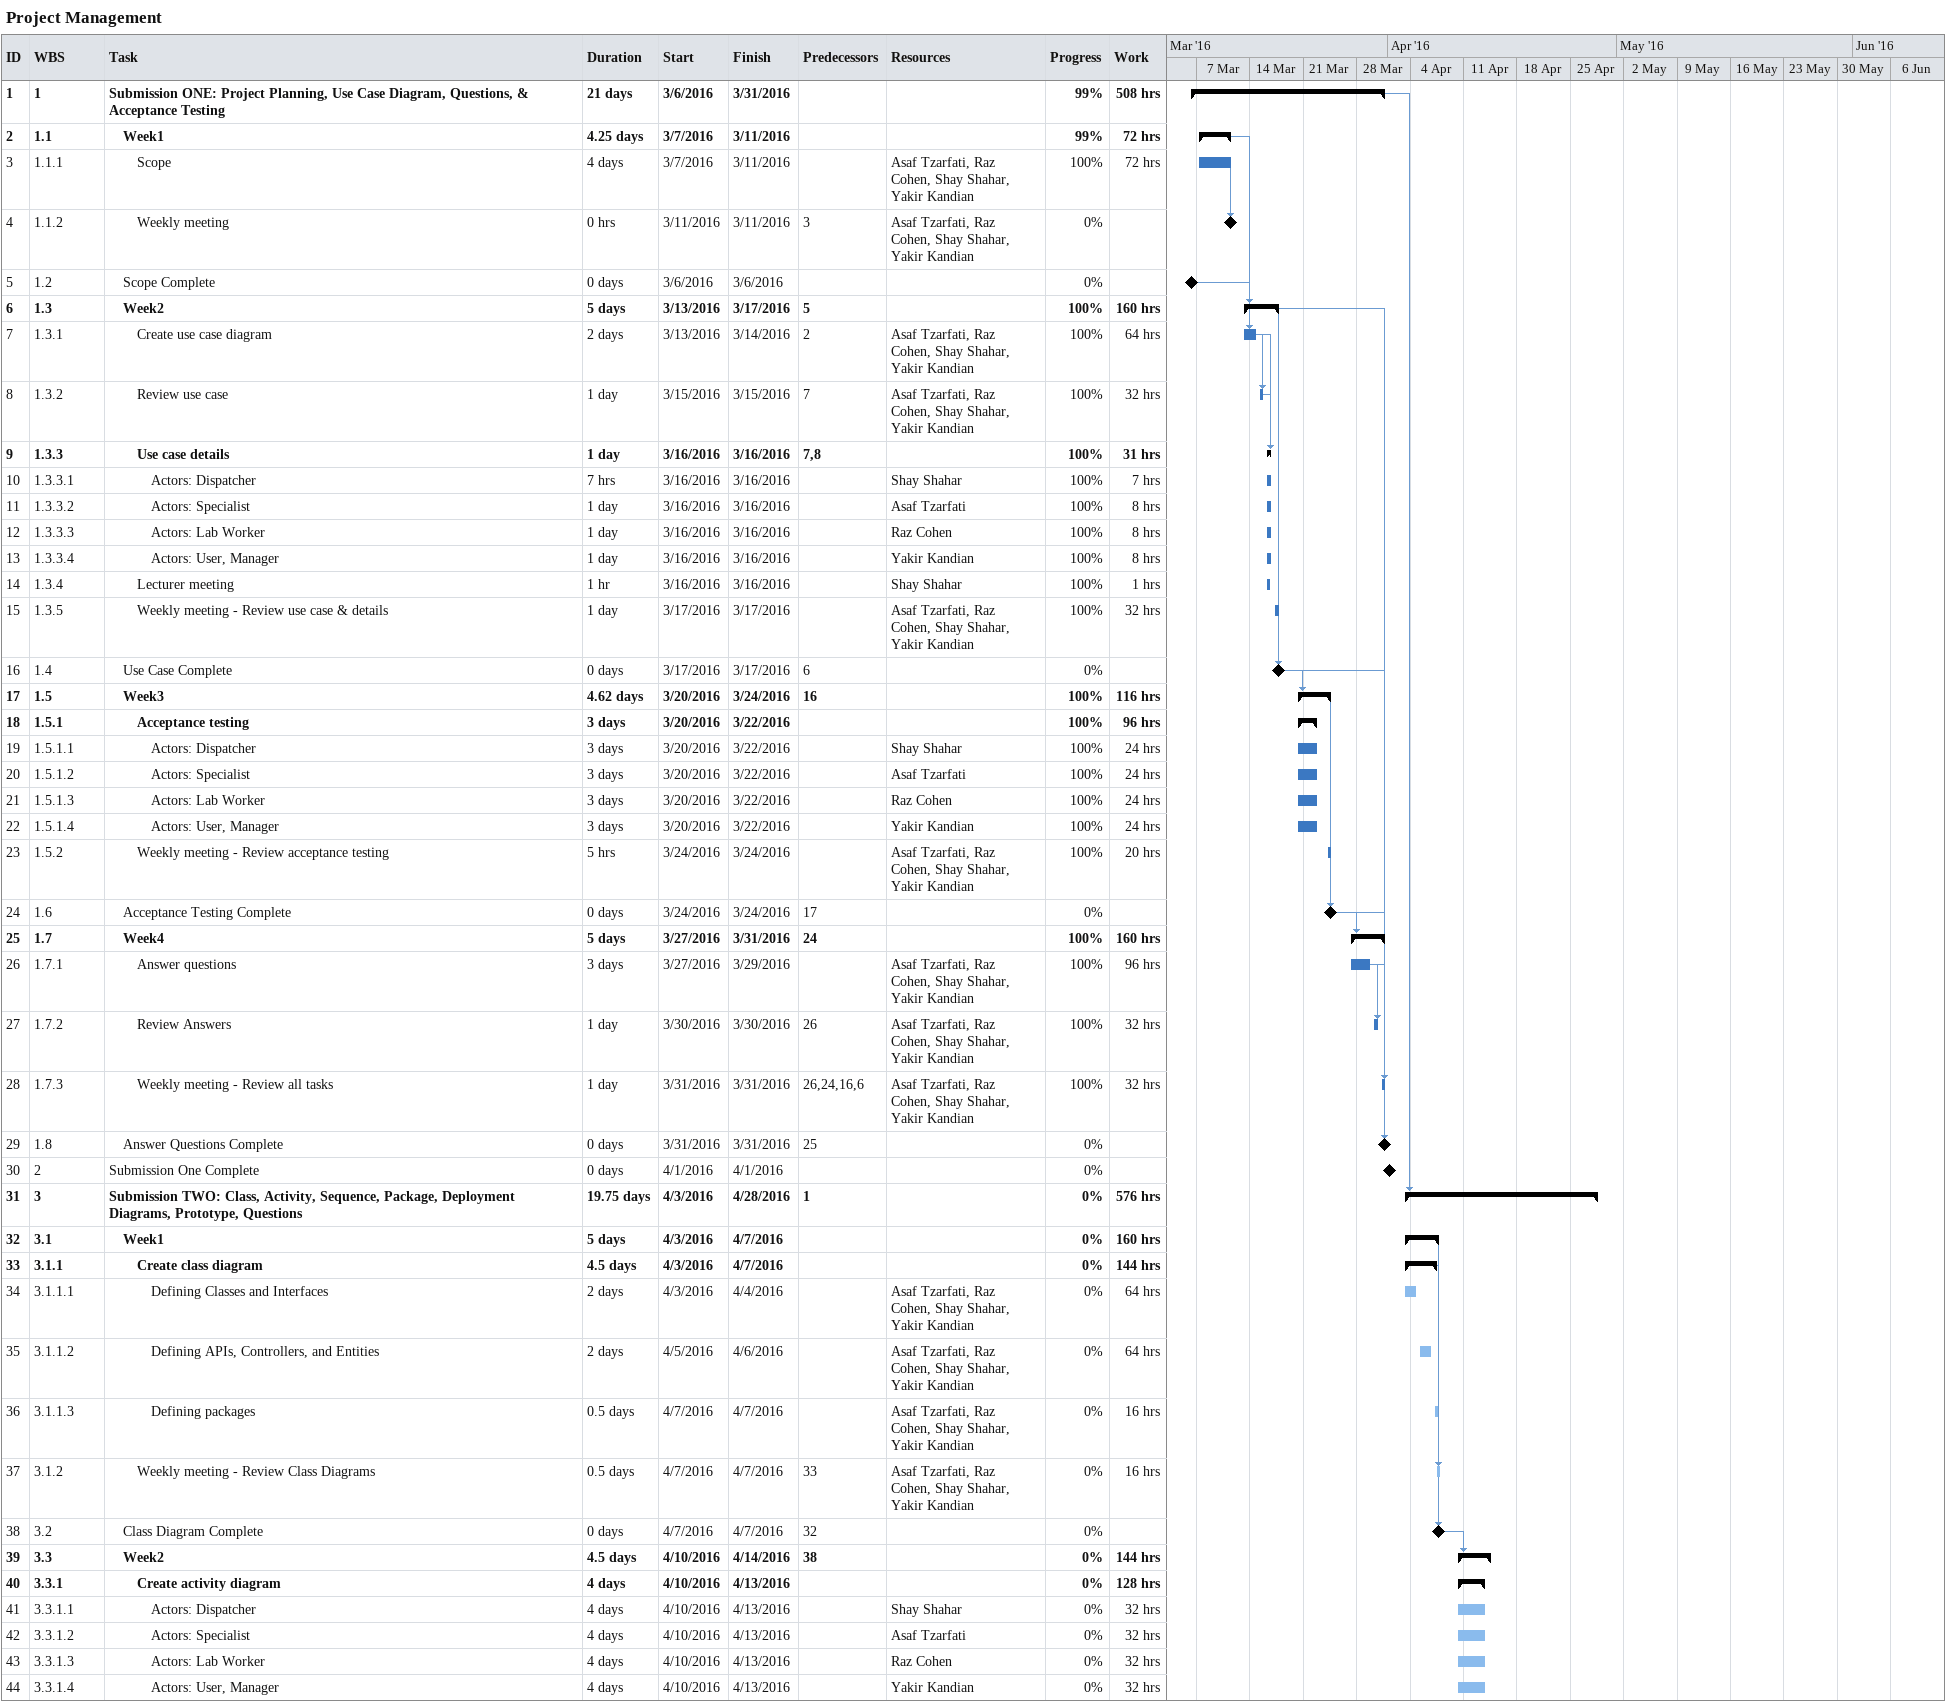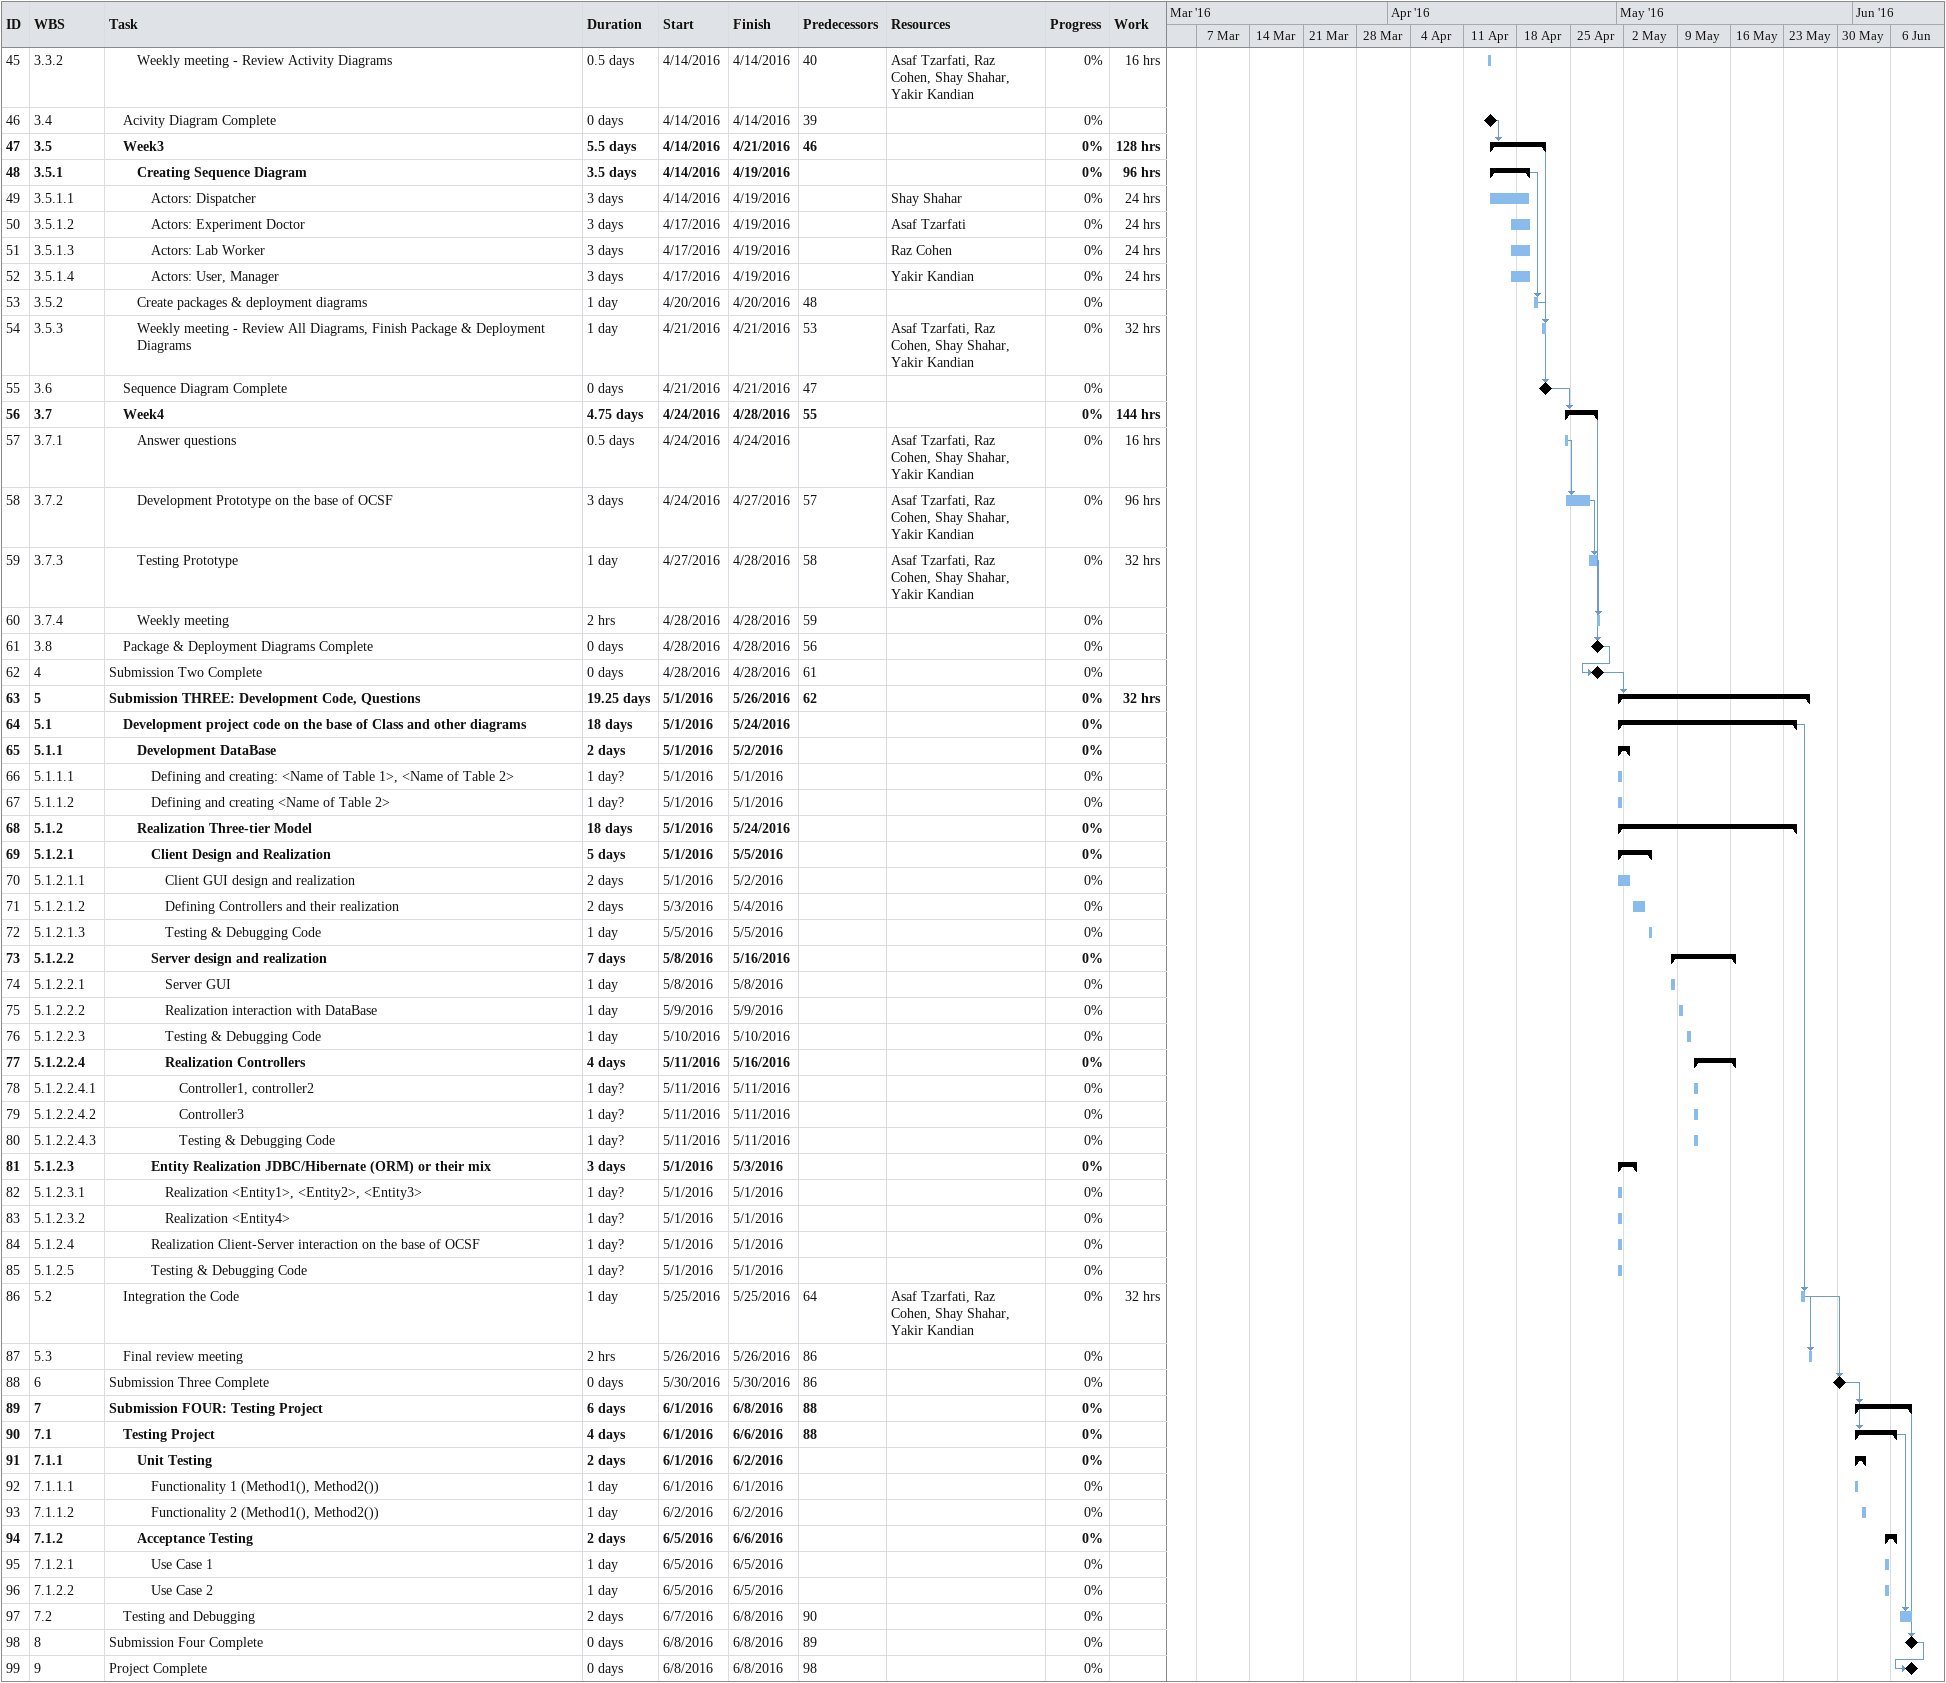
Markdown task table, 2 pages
Project Management

| ID | WBS | Task | Duration | Start | Finish | Predecessors | Resources | % complete | Work (h) |
|---|---|---|---|---|---|---|---|---|---|
| 1 | 1 | **Submission ONE: Project Planning, Use Case Diagram, Questions, & Acceptance Testing** | 21d | 2016-03-06 | 2016-03-31 |  |  | 99 | 508 |
| 2 | 1.1 | **Week1** | 4.25d | 2016-03-07 | 2016-03-11 |  |  | 99 | 72 |
| 3 | 1.1.1 | Scope | 4d | 2016-03-07 | 2016-03-11 |  | Asaf Tzarfati, Raz Cohen, Shay Shahar, Yakir Kandian | 100 | 72 |
| 4 | 1.1.2 | Weekly meeting | 0h | 2016-03-11 | 2016-03-11 | 3 | Asaf Tzarfati, Raz Cohen, Shay Shahar, Yakir Kandian | 0 |  |
| 5 | 1.2 | Scope Complete | 0d | 2016-03-06 | 2016-03-06 |  |  | 0 |  |
| 6 | 1.3 | **Week2** | 5d | 2016-03-13 | 2016-03-17 | 5 |  | 100 | 160 |
| 7 | 1.3.1 | Create use case diagram | 2d | 2016-03-13 | 2016-03-14 | 2 | Asaf Tzarfati, Raz Cohen, Shay Shahar, Yakir Kandian | 100 | 64 |
| 8 | 1.3.2 | Review use case | 1d | 2016-03-15 | 2016-03-15 | 7 | Asaf Tzarfati, Raz Cohen, Shay Shahar, Yakir Kandian | 100 | 32 |
| 9 | 1.3.3 | **Use case details** | 1d | 2016-03-16 | 2016-03-16 | 7, 8 |  | 100 | 31 |
| 10 | 1.3.3.1 | Actors: Dispatcher | 7h | 2016-03-16 | 2016-03-16 |  | Shay Shahar | 100 | 7 |
| 11 | 1.3.3.2 | Actors: Specialist | 1d | 2016-03-16 | 2016-03-16 |  | Asaf Tzarfati | 100 | 8 |
| 12 | 1.3.3.3 | Actors: Lab Worker | 1d | 2016-03-16 | 2016-03-16 |  | Raz Cohen | 100 | 8 |
| 13 | 1.3.3.4 | Actors: User, Manager | 1d | 2016-03-16 | 2016-03-16 |  | Yakir Kandian | 100 | 8 |
| 14 | 1.3.4 | Lecturer meeting | 1h | 2016-03-16 | 2016-03-16 |  | Shay Shahar | 100 | 1 |
| 15 | 1.3.5 | Weekly meeting - Review use case & details | 1d | 2016-03-17 | 2016-03-17 |  | Asaf Tzarfati, Raz Cohen, Shay Shahar, Yakir Kandian | 100 | 32 |
| 16 | 1.4 | Use Case Complete | 0d | 2016-03-17 | 2016-03-17 | 6 |  | 0 |  |
| 17 | 1.5 | **Week3** | 4.62d | 2016-03-20 | 2016-03-24 | 16 |  | 100 | 116 |
| 18 | 1.5.1 | **Acceptance testing** | 3d | 2016-03-20 | 2016-03-22 |  |  | 100 | 96 |
| 19 | 1.5.1.1 | Actors: Dispatcher | 3d | 2016-03-20 | 2016-03-22 |  | Shay Shahar | 100 | 24 |
| 20 | 1.5.1.2 | Actors: Specialist | 3d | 2016-03-20 | 2016-03-22 |  | Asaf Tzarfati | 100 | 24 |
| 21 | 1.5.1.3 | Actors: Lab Worker | 3d | 2016-03-20 | 2016-03-22 |  | Raz Cohen | 100 | 24 |
| 22 | 1.5.1.4 | Actors: User, Manager | 3d | 2016-03-20 | 2016-03-22 |  | Yakir Kandian | 100 | 24 |
| 23 | 1.5.2 | Weekly meeting - Review acceptance testing | 5h | 2016-03-24 | 2016-03-24 |  | Asaf Tzarfati, Raz Cohen, Shay Shahar, Yakir Kandian | 100 | 20 |
| 24 | 1.6 | Acceptance Testing Complete | 0d | 2016-03-24 | 2016-03-24 | 17 |  | 0 |  |
| 25 | 1.7 | **Week4** | 5d | 2016-03-27 | 2016-03-31 | 24 |  | 100 | 160 |
| 26 | 1.7.1 | Answer questions | 3d | 2016-03-27 | 2016-03-29 |  | Asaf Tzarfati, Raz Cohen, Shay Shahar, Yakir Kandian | 100 | 96 |
| 27 | 1.7.2 | Review Answers | 1d | 2016-03-30 | 2016-03-30 | 26 | Asaf Tzarfati, Raz Cohen, Shay Shahar, Yakir Kandian | 100 | 32 |
| 28 | 1.7.3 | Weekly meeting - Review all tasks | 1d | 2016-03-31 | 2016-03-31 | 26, 24, 16, 6 | Asaf Tzarfati, Raz Cohen, Shay Shahar, Yakir Kandian | 100 | 32 |
| 29 | 1.8 | Answer Questions Complete | 0d | 2016-03-31 | 2016-03-31 | 25 |  | 0 |  |
| 30 | 2 | Submission One Complete | 0d | 2016-04-01 | 2016-04-01 |  |  | 0 |  |
| 31 | 3 | **Submission TWO: Class, Activity, Sequence, Package, Deployment Diagrams, Prototype, Questions** | 19.75d | 2016-04-03 | 2016-04-28 | 1 |  | 0 | 576 |
| 32 | 3.1 | **Week1** | 5d | 2016-04-03 | 2016-04-07 |  |  | 0 | 160 |
| 33 | 3.1.1 | **Create class diagram** | 4.5d | 2016-04-03 | 2016-04-07 |  |  | 0 | 144 |
| 34 | 3.1.1.1 | Defining Classes and Interfaces | 2d | 2016-04-03 | 2016-04-04 |  | Asaf Tzarfati, Raz Cohen, Shay Shahar, Yakir Kandian | 0 | 64 |
| 35 | 3.1.1.2 | Defining APIs, Controllers, and Entities | 2d | 2016-04-05 | 2016-04-06 |  | Asaf Tzarfati, Raz Cohen, Shay Shahar, Yakir Kandian | 0 | 64 |
| 36 | 3.1.1.3 | Defining packages | 0.5d | 2016-04-07 | 2016-04-07 |  | Asaf Tzarfati, Raz Cohen, Shay Shahar, Yakir Kandian | 0 | 16 |
| 37 | 3.1.2 | Weekly meeting - Review Class Diagrams | 0.5d | 2016-04-07 | 2016-04-07 | 33 | Asaf Tzarfati, Raz Cohen, Shay Shahar, Yakir Kandian | 0 | 16 |
| 38 | 3.2 | Class Diagram Complete | 0d | 2016-04-07 | 2016-04-07 | 32 |  | 0 |  |
| 39 | 3.3 | **Week2** | 4.5d | 2016-04-10 | 2016-04-14 | 38 |  | 0 | 144 |
| 40 | 3.3.1 | **Create activity diagram** | 4d | 2016-04-10 | 2016-04-13 |  |  | 0 | 128 |
| 41 | 3.3.1.1 | Actors: Dispatcher | 4d | 2016-04-10 | 2016-04-13 |  | Shay Shahar | 0 | 32 |
| 42 | 3.3.1.2 | Actors: Specialist | 4d | 2016-04-10 | 2016-04-13 |  | Asaf Tzarfati | 0 | 32 |
| 43 | 3.3.1.3 | Actors: Lab Worker | 4d | 2016-04-10 | 2016-04-13 |  | Raz Cohen | 0 | 32 |
| 44 | 3.3.1.4 | Actors: User, Manager | 4d | 2016-04-10 | 2016-04-13 |  | Yakir Kandian | 0 | 32 |
| 45 | 3.3.2 | Weekly meeting - Review Activity Diagrams | 0.5d | 2016-04-14 | 2016-04-14 | 40 | Asaf Tzarfati, Raz Cohen, Shay Shahar, Yakir Kandian | 0 | 16 |
| 46 | 3.4 | Acivity Diagram Complete | 0d | 2016-04-14 | 2016-04-14 | 39 |  | 0 |  |
| 47 | 3.5 | **Week3** | 5.5d | 2016-04-14 | 2016-04-21 | 46 |  | 0 | 128 |
| 48 | 3.5.1 | **Creating Sequence Diagram** | 3.5d | 2016-04-14 | 2016-04-19 |  |  | 0 | 96 |
| 49 | 3.5.1.1 | Actors: Dispatcher | 3d | 2016-04-14 | 2016-04-19 |  | Shay Shahar | 0 | 24 |
| 50 | 3.5.1.2 | Actors: Experiment Doctor | 3d | 2016-04-17 | 2016-04-19 |  | Asaf Tzarfati | 0 | 24 |
| 51 | 3.5.1.3 | Actors: Lab Worker | 3d | 2016-04-17 | 2016-04-19 |  | Raz Cohen | 0 | 24 |
| 52 | 3.5.1.4 | Actors: User, Manager | 3d | 2016-04-17 | 2016-04-19 |  | Yakir Kandian | 0 | 24 |
| 53 | 3.5.2 | Create packages & deployment diagrams | 1d | 2016-04-20 | 2016-04-20 | 48 |  | 0 |  |
| 54 | 3.5.3 | Weekly meeting - Review All Diagrams, Finish Package & Deployment Diagrams | 1d | 2016-04-21 | 2016-04-21 | 53 | Asaf Tzarfati, Raz Cohen, Shay Shahar, Yakir Kandian | 0 | 32 |
| 55 | 3.6 | Sequence Diagram Complete | 0d | 2016-04-21 | 2016-04-21 | 47 |  | 0 |  |
| 56 | 3.7 | **Week4** | 4.75d | 2016-04-24 | 2016-04-28 | 55 |  | 0 | 144 |
| 57 | 3.7.1 | Answer questions | 0.5d | 2016-04-24 | 2016-04-24 |  | Asaf Tzarfati, Raz Cohen, Shay Shahar, Yakir Kandian | 0 | 16 |
| 58 | 3.7.2 | Development Prototype on the base of OCSF | 3d | 2016-04-24 | 2016-04-27 | 57 | Asaf Tzarfati, Raz Cohen, Shay Shahar, Yakir Kandian | 0 | 96 |
| 59 | 3.7.3 | Testing Prototype | 1d | 2016-04-27 | 2016-04-28 | 58 | Asaf Tzarfati, Raz Cohen, Shay Shahar, Yakir Kandian | 0 | 32 |
| 60 | 3.7.4 | Weekly meeting | 2h | 2016-04-28 | 2016-04-28 | 59 |  | 0 |  |
| 61 | 3.8 | Package & Deployment Diagrams Complete | 0d | 2016-04-28 | 2016-04-28 | 56 |  | 0 |  |
| 62 | 4 | Submission Two Complete | 0d | 2016-04-28 | 2016-04-28 | 61 |  | 0 |  |
| 63 | 5 | **Submission THREE: Development Code, Questions** | 19.25d | 2016-05-01 | 2016-05-26 | 62 |  | 0 | 32 |
| 64 | 5.1 | **Development project code on the base of Class and other diagrams** | 18d | 2016-05-01 | 2016-05-24 |  |  | 0 |  |
| 65 | 5.1.1 | **Development DataBase** | 2d | 2016-05-01 | 2016-05-02 |  |  | 0 |  |
| 66 | 5.1.1.1 | Defining and creating: <Name of Table 1>, <Name of Table 2> | 1d? | 2016-05-01 | 2016-05-01 |  |  | 0 |  |
| 67 | 5.1.1.2 | Defining and creating <Name of Table 2> | 1d? | 2016-05-01 | 2016-05-01 |  |  | 0 |  |
| 68 | 5.1.2 | **Realization Three-tier Model** | 18d | 2016-05-01 | 2016-05-24 |  |  | 0 |  |
| 69 | 5.1.2.1 | **Client Design and Realization** | 5d | 2016-05-01 | 2016-05-05 |  |  | 0 |  |
| 70 | 5.1.2.1.1 | Client GUI design and realization | 2d | 2016-05-01 | 2016-05-02 |  |  | 0 |  |
| 71 | 5.1.2.1.2 | Defining Controllers and their realization | 2d | 2016-05-03 | 2016-05-04 |  |  | 0 |  |
| 72 | 5.1.2.1.3 | Testing & Debugging Code | 1d | 2016-05-05 | 2016-05-05 |  |  | 0 |  |
| 73 | 5.1.2.2 | **Server design and realization** | 7d | 2016-05-08 | 2016-05-16 |  |  | 0 |  |
| 74 | 5.1.2.2.1 | Server GUI | 1d | 2016-05-08 | 2016-05-08 |  |  | 0 |  |
| 75 | 5.1.2.2.2 | Realization interaction with DataBase | 1d | 2016-05-09 | 2016-05-09 |  |  | 0 |  |
| 76 | 5.1.2.2.3 | Testing & Debugging Code | 1d | 2016-05-10 | 2016-05-10 |  |  | 0 |  |
| 77 | 5.1.2.2.4 | **Realization Controllers** | 4d | 2016-05-11 | 2016-05-16 |  |  | 0 |  |
| 78 | 5.1.2.2.4.1 | Controller1, controller2 | 1d? | 2016-05-11 | 2016-05-11 |  |  | 0 |  |
| 79 | 5.1.2.2.4.2 | Controller3 | 1d? | 2016-05-11 | 2016-05-11 |  |  | 0 |  |
| 80 | 5.1.2.2.4.3 | Testing & Debugging Code | 1d? | 2016-05-11 | 2016-05-11 |  |  | 0 |  |
| 81 | 5.1.2.3 | **Entity Realization JDBC/Hibernate (ORM) or their mix** | 3d | 2016-05-01 | 2016-05-03 |  |  | 0 |  |
| 82 | 5.1.2.3.1 | Realization <Entity1>, <Entity2>, <Entity3> | 1d? | 2016-05-01 | 2016-05-01 |  |  | 0 |  |
| 83 | 5.1.2.3.2 | Realization <Entity4> | 1d? | 2016-05-01 | 2016-05-01 |  |  | 0 |  |
| 84 | 5.1.2.4 | Realization Client-Server interaction on the base of OCSF | 1d? | 2016-05-01 | 2016-05-01 |  |  | 0 |  |
| 85 | 5.1.2.5 | Testing & Debugging Code | 1d? | 2016-05-01 | 2016-05-01 |  |  | 0 |  |
| 86 | 5.2 | Integration the Code | 1d | 2016-05-25 | 2016-05-25 | 64 | Asaf Tzarfati, Raz Cohen, Shay Shahar, Yakir Kandian | 0 | 32 |
| 87 | 5.3 | Final review meeting | 2h | 2016-05-26 | 2016-05-26 | 86 |  | 0 |  |
| 88 | 6 | Submission Three Complete | 0d | 2016-05-30 | 2016-05-30 | 86 |  | 0 |  |
| 89 | 7 | **Submission FOUR: Testing Project** | 6d | 2016-06-01 | 2016-06-08 | 88 |  | 0 |  |
| 90 | 7.1 | **Testing Project** | 4d | 2016-06-01 | 2016-06-06 | 88 |  | 0 |  |
| 91 | 7.1.1 | **Unit Testing** | 2d | 2016-06-01 | 2016-06-02 |  |  | 0 |  |
| 92 | 7.1.1.1 | Functionality 1 (Method1(), Method2()) | 1d | 2016-06-01 | 2016-06-01 |  |  | 0 |  |
| 93 | 7.1.1.2 | Functionality 2 (Method1(), Method2()) | 1d | 2016-06-02 | 2016-06-02 |  |  | 0 |  |
| 94 | 7.1.2 | **Acceptance Testing** | 2d | 2016-06-05 | 2016-06-06 |  |  | 0 |  |
| 95 | 7.1.2.1 | Use Case 1 | 1d | 2016-06-05 | 2016-06-05 |  |  | 0 |  |
| 96 | 7.1.2.2 | Use Case 2 | 1d | 2016-06-05 | 2016-06-05 |  |  | 0 |  |
| 97 | 7.2 | Testing and Debugging | 2d | 2016-06-07 | 2016-06-08 | 90 |  | 0 |  |
| 98 | 8 | Submission Four Complete | 0d | 2016-06-08 | 2016-06-08 | 89 |  | 0 |  |
| 99 | 9 | Project Complete | 0d | 2016-06-08 | 2016-06-08 | 98 |  | 0 |  |
